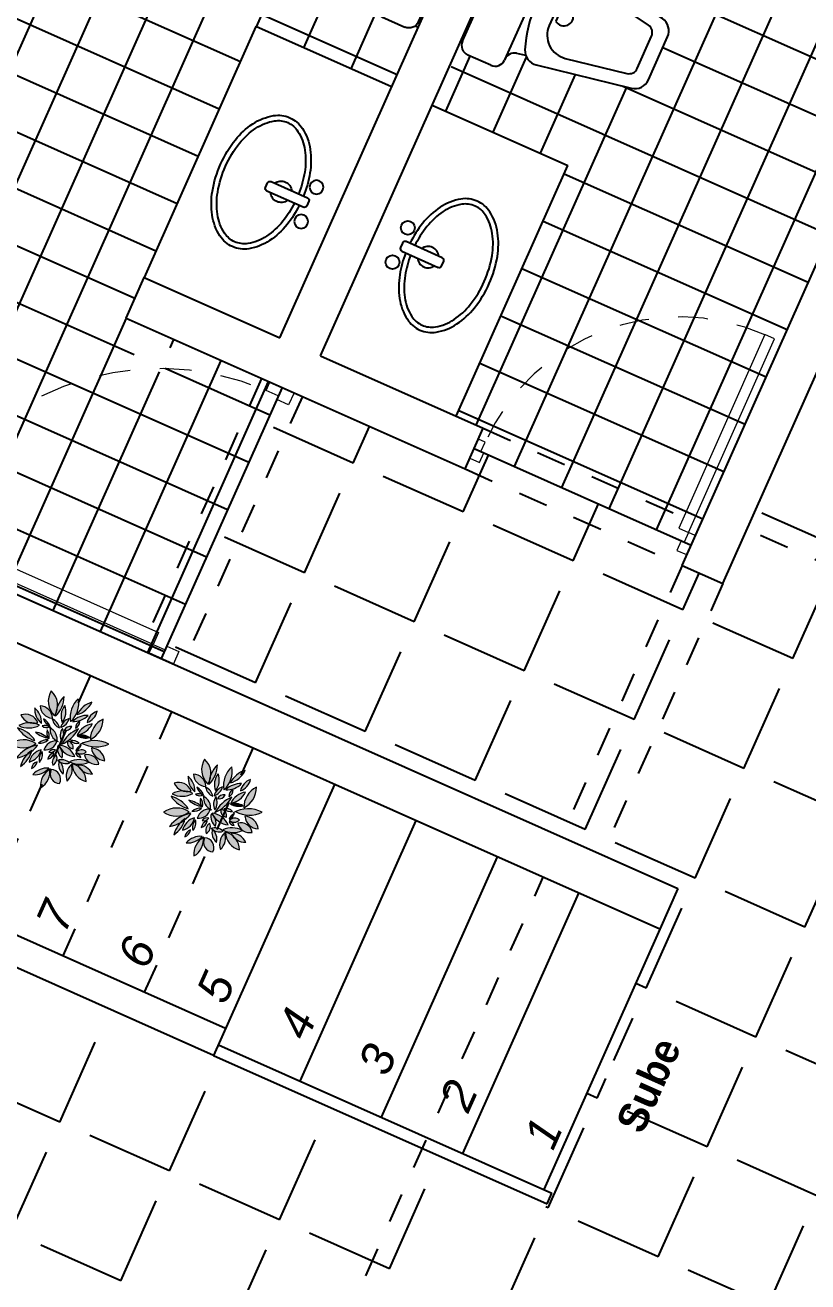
# Model space of a CAD drawing. Header units: millimetres. Extents: x 525387 to 527545, y 2235066 to 2235448.
# Drawn here: x 525580.741 to 525583.377, y 2235289.197 to 2235293.432 of the extents above; entities that cross this region are included whole.
import ezdxf
from ezdxf.enums import TextEntityAlignment as Align

# ---------------------------------------------------------------- set-up
doc = ezdxf.new("R2010")
doc.units = ezdxf.units.MM
doc.linetypes.add('HIDDEN2', pattern=[4.7625, 3.175, -1.5875])
doc.linetypes.add('JIS_02_1.0', pattern=[2, 1, -1])
for name, color, linetype in [('auxiliar', 6, 'Continuous'), ('MUEBLES FIJOS', 2, 'Continuous'), ('pie de plano', 7, 'Continuous'), ('PISOS', 7, 'Continuous'), ('Texto', 7, 'Continuous'), ('ventanas', 3, 'Continuous')]:
    doc.layers.add(name, color=color, linetype=linetype)
for name, color, linetype, lineweight in [('jardin', 72, 'Continuous', 5), ('muro', 5, 'Continuous', 35), ('puertas', 2, 'Continuous', 13)]:
    doc.layers.add(name, color=color, linetype=linetype, lineweight=lineweight)
doc.styles.add('ARIAL', font='ariali.ttf')
doc.styles.get("Standard").update_dxf_attribs({"font": 'arial.ttf'})

# ---------------------------------------------------------------- blocks, each defined once
blk = doc.blocks.new('LLAVES')
at = {"color": 0, "linetype": 'ByBlock'}
for p, q in [((0.0154, 0.0047), (0.0154, -0.0047)), ((0.0948, 0.0097), (0.0204, 0.0097)), ((0.0998, -0.0047), (0.0998, 0.0047)), ((0.0204, -0.0098), (0.0948, -0.0098))]:
    blk.add_line(p, q, dxfattribs=at)
for centre in [(0.013, 0.0346), (0.013, -0.0355)]:
    blk.add_circle(centre, 0.013, dxfattribs=at)
for centre, start, end in [((0.0204, 0.0047), 90, 180), ((0.0948, 0.0047), 0, 90), ((0.0204, -0.0047), 180, 270), ((0.0948, -0.0047), 270, 360)]:
    blk.add_arc(centre, 0.005, start, end, dxfattribs=at)
blk = doc.blocks.new('LAVABO OVALIN')
at = {"color": 0, "linetype": 'ByBlock'}
for points in [[(0.0173, -0.3122, 0.050781), (0.1009, -0.2992, 0.076871), (0.1822, -0.264, 0.107155), (0.2419, -0.2055, 0.146462), (0.2596, -0.1464, 0.146462), (0.2419, -0.0872, 0.107155), (0.1822, -0.0287, 0.076871), (0.1009, 0.0065, 0.063889), (-0.0046, 0.02, 0.063889), (-0.1101, 0.0065, 0.076871), (-0.1913, -0.0287, 0.107155), (-0.251, -0.0872, 0.146462), (-0.2687, -0.1464, 0.146462), (-0.251, -0.2055, 0.107155), (-0.1913, -0.264, 0.076871), (-0.1101, -0.2992, 0.053581), (-0.0217, -0.3124, 0.063889)], [(0.0162, -0.2922, 0.050781), (0.0959, -0.2798, 0.076871), (0.1716, -0.2471, 0.107155), (0.2252, -0.1945, 0.146462), (0.2396, -0.1464, 0.146462), (0.2252, -0.0982, 0.107155), (0.1716, -0.0456, 0.076871), (0.0959, -0.0129, 0.063889), (-0.0046, 0, 0.063889), (-0.105, -0.0129, 0.076871), (-0.1807, -0.0456, 0.107155), (-0.2343, -0.0982, 0.146462), (-0.2487, -0.1464, 0.146462), (-0.2343, -0.1945, 0.107155), (-0.1807, -0.2471, 0.076871), (-0.105, -0.2798, 0.053581), (-0.0209, -0.2924, 0.053581)]]:
    blk.add_lwpolyline(points, format="xyb", dxfattribs=at)
for start, end in [(119.1764, 240.8236), (299.1764, 60.8236)]:
    blk.add_arc((-0.0022, -0.2291), 0.04, start, end, dxfattribs=at)
at = {"color": 0, "linetype": 'ByBlock', "xscale": 2, "yscale": 2, "zscale": 2, "rotation": 90}
blk.add_blockref('LLAVES', (-0.0022, -0.3691), dxfattribs=at)
blk = doc.blocks.new('W.C.')
at = {"color": 0, "linetype": 'ByBlock'}
for p, q in [((0, -0.2151), (0, 0.2151)), ((0.1203, 0.2501), (0.035, 0.2501)), ((0.1553, 0.2121), (0.1553, 0.2151)), ((0.1553, 0.2121), (0.1553, -0.2121)), ((0.1827, 0.178), (0.2132, 0.1711)), ((0.5839, 0.1286), (0.2594, 0.1871)), ((0.625, -0.0791), (0.625, 0.0794)), ((0.2594, -0.1869), (0.5839, -0.1283)), ((0.1827, -0.1778), (0.2132, -0.1709)), ((0.1203, -0.2501), (0.035, -0.2501)), ((0.1553, -0.2121), (0.1553, -0.2151))]:
    blk.add_line(p, q, dxfattribs=at)
for points in [[(0.5503, 0.0889), (0.3397, 0.1269, 0.467538), (0.2455, 0.0482), (0.2455, -0.048, 0.467538), (0.3397, -0.1267), (0.5503, -0.0887, 0.362827), (0.575, -0.0591), (0.575, 0.0594, 0.362827)], [(0.26, -0.0249, 2), (0.26, 0.0251)]]:
    blk.add_lwpolyline(points, format="xyb", close=True, dxfattribs=at)
for centre, radius, start, end in [((0.035, 0.2151), 0.035, 90, 180), ((0.1203, 0.2151), 0.035, 0, 90), ((0.1903, 0.2121), 0.035, 180, 257.3856), ((0.2505, 0.1379), 0.05, 79.7685, 159.3632), ((0.6165, 0.0001), 0.441, 159.3632, 200.6368), ((0.575, 0.0794), 0.05, 0, 79.7685), ((0.575, -0.0791), 0.05, 280.2315, 0), ((0.2505, -0.1377), 0.05, 200.6368, 280.2315), ((0.1903, -0.2119), 0.035, 102.6144, 180), ((0.035, -0.2151), 0.035, 180, 270), ((0.1203, -0.2151), 0.035, 270, 360)]:
    blk.add_arc(centre, radius, start, end, dxfattribs=at)
blk = doc.blocks.new('PUERTA INTERC')
at = {"layer": 'puertas', "color": 2}
for p, q in [((0.0398, 0), (-0.0398, 0)), ((-0.0398, 0), (0.0398, 0)), ((0.0398, -0.0399), (0.0398, 0)), ((-0.0398, -0.0279), (-0.8418, -0.0279)), ((-0.8418, -0.0279), (-0.8418, -0.0678)), ((-0.0398, 0), (-0.0398, -0.0279)), ((-0.0398, -0.0279), (0.0001, -0.0279)), ((-0.0398, -0.0678), (-0.0398, -0.0279)), ((0.0001, -0.0279), (0.0001, -0.0399)), ((-0.8418, -0.0678), (-0.0398, -0.0678)), ((0.0001, -0.0399), (0.0398, -0.0399)), ((0.0001, -0.8697), (-0.0398, -0.8697)), ((-0.0398, -0.8697), (-0.0398, -0.8977)), ((0.0398, -0.8578), (0.0001, -0.8578)), ((0.0001, -0.8578), (0.0001, -0.8697)), ((0.0398, -0.8977), (0.0398, -0.8578)), ((-0.0398, -0.8977), (0.0398, -0.8977)), ((-0.0398, -0.8977), (0.0398, -0.8977))]:
    blk.add_line(p, q, dxfattribs=at)
at = {"layer": 'puertas', "color": 6, "linetype": 'HIDDEN2', "ltscale": 0.03}
blk.add_arc((-0.0342, -0.0631), 0.8066, 180.3323, 269.6001, dxfattribs=at)
blk = doc.blocks.new('A$C172C5132')
at = {"linetype": 'ByBlock'}
h = blk.add_hatch(color=96, dxfattribs=at)
h.set_gradient(color1=(12, 110, 14), color2=(39, 78, 9), tint=1, name='HEMISPHERICAL')
h.paths.add_polyline_path([(0.706, 2.572, 0.287265), (1.313, 2.352, 0.287265)])
h.paths.add_polyline_path([(0.85, 2.219, 0.245454), (1.269, 2.285, 0.245454)])
h.paths.add_polyline_path([(1.346, 2.252, 0.362884), (1.853, 1.943, -0.000877), (1.853, 1.945, 0.362272)])
h.paths.add_polyline_path([(1.346, 2.053, 0.33327), (1.523, 1.855, 0.33327)])
h.paths.add_polyline_path([(1.092, 1.976, 0.302945), (1.401, 1.866, 0.302945)])
h.paths.add_polyline_path([(0.96, 1.711, 0.378763), (1.357, 1.744, 0.378763)])
h.paths.add_polyline_path([(0.805, 1.225, 0.247698), (1.18, 1.509, -0.032946), (1.189, 1.565, 0.274039)])
h.paths.add_polyline_path([(0.43, 1.203, 0.549808), (0.783, 1.7, 0.549808)])
h.paths.add_polyline_path([(0, 1.789, 0.297781), (0.772, 1.753, 0.297781)])
h.paths.add_polyline_path([(0.331, 2.252, 0.248111), (0.794, 1.811, 0.248111)])
h.paths.add_polyline_path([(0.519, 2.396, 0.290415), (0.838, 2.307, 0.290415)])
h.paths.add_polyline_path([(0.419, 2.804, 0.175406), (1.109, 2.655, -0.037323), (0.945, 2.759, 0.129374)])
h.paths.add_polyline_path([(0.64, 3.08, 0.085647), (0.945, 2.759, -0.054384), (1.147, 2.661), (1.147, 2.661, -0.009351), (1.109, 2.655, 0.060507), (1.402, 2.541), (1.412, 2.556, 0.185254)])
h.paths.add_polyline_path([(1.037, 3.5, 0.313266), (1.437, 2.623), (1.441, 2.625, 0.313266)])
h.paths.add_polyline_path([(1.809, 2.263), (1.818, 2.252, 0.230232), (2.085, 2.451, 0.230232)])
h.paths.add_polyline_path([(2.229, 2.396), (2.238, 2.391, 0.179345), (2.405, 2.738, 0.179345)])
h.paths.add_polyline_path([(2.56, 2.459), (2.582, 2.451, 0.378282), (2.802, 3.058, 0.378282)])
h = blk.add_hatch(color=106, dxfattribs=at)
h.set_gradient(color1=(15, 138, 17), color2=(46, 92, 10), tint=1, name='HEMISPHERICAL')
h.paths.add_polyline_path([(2.155, 1.04, 0.236282), (2.541, 0.113, 0.236282)])
h.paths.add_polyline_path([(2.416, 0.817, 0.290628), (3.31, 0.696, 0.290628)])
h.paths.add_polyline_path([(1.909, 0, 0.364082), (2.14, 0.651, 0.364082)])
h.paths.add_polyline_path([(1.798, 0.784, 0.428936), (1.699, 0.155, 0.428936)])
h.paths.add_polyline_path([(1.335, 1.192, 0.243055), (1.611, 0.53, 0.243055)])
h.paths.add_polyline_path([(1.293, 0.79, -0.075692), (1.214, 0.596, 0.164666), (1.258, 0.221, 0.298636), (1.346, 0.861, 0.03785)])
h.paths.add_polyline_path([(0.905, 0.32, 0.152567), (1.214, 0.596, -0.089408), (1.293, 0.79, 0.1023), (1.302, 1.071, 0.341288)])
h.paths.add_polyline_path([(0.629, 0.983, 0.299202), (1.264, 1.088, 0.299202)])
h.paths.add_polyline_path([(1.205, 1.617, 0.031182), (1.189, 1.565, -0.006707), (1.203, 1.568), (1.203, 1.568), (1.203, 1.568, -0.03138), (1.18, 1.509, 0.214704), (1.291, 1.17, 0.282795)])
h.paths.add_polyline_path([(1.634, 1.671, 0.211659), (1.589, 1.093, 0.281051), (1.743, 1.822, 0.038772), (1.674, 1.736, -0.044717)])
h.paths.add_polyline_path([(1.346, 1.501, 0.203733), (1.634, 1.671, -0.026656), (1.674, 1.736, 0.062829), (1.709, 1.836, 0.318582)])
h.paths.add_polyline_path([(1.765, 1.115, 0.403257), (1.931, 0.773, 0.403257)])
h.paths.add_polyline_path([(1.655, 0.872, 0.302607), (1.721, 1.115, 0.302607)])
h.paths.add_polyline_path([(1.798, 1.148, 0.20419), (2.074, 1.049, 0.20419)])
h.paths.add_polyline_path([(2.074, 1.479, 0.262138), (2.118, 1.148, 0.262138)])
h.paths.add_polyline_path([(1.831, 1.27, 0.44636), (2.008, 1.579, 0.44636)])
h.paths.add_polyline_path([(2.372, 1.336, 0.247085), (2.979, 0.994, 0.247085)])
h.paths.add_polyline_path([(1.809, 1.733, 0.171467), (2.593, 1.391, 0.171467)])
h.paths.add_polyline_path([(1.898, 1.777, 0.259278), (2.372, 1.943, 0.259278)])
h.paths.add_polyline_path([(2.328, 1.855, 0.365639), (2.571, 1.656, 0.365639)])
h.paths.add_polyline_path([(2.372, 2.02, 0.243415), (2.813, 1.866, 0.243415)])
h.paths.add_polyline_path([(2.571, 1.501, 0.307451), (2.869, 1.457, 0.307451)])
h.paths.add_polyline_path([(2.758, 1.711, 0.209633), (3.211, 1.259, 0.209633)])
h.paths.add_polyline_path([(3.067, 1.656, 0.21311), (3.718, 1.336, 0.21311)])
h.paths.add_polyline_path([(2.946, 1.192, 0.265719), (3.486, 1.016, 0.265719)])
h.paths.add_polyline_path([(2.571, 2.042, 0.271534), (3.188, 2.219, 0.271534)])
h.paths.add_polyline_path([(3.058, 2.452, -0.10541), (2.754, 2.4, 0.018052), (2.681, 2.374, 0.194763), (3.486, 2.374, 0.102488)])
h.paths.add_polyline_path([(2.681, 2.407, 0.024701), (2.754, 2.4, -0.072299), (3.058, 2.452, 0.220444), (3.486, 2.904, 0.361284)])
h.paths.add_polyline_path([(2.339, 2.053, 0.244188), (2.538, 2.44, 0.244188)])
h.paths.add_polyline_path([(2.218, 2.738, 0.236039), (2.648, 3.213, 0.236039)])
h.paths.add_polyline_path([(2.14, 2.683, 0.271887), (2.223, 2.415, 0.271887)])
h.paths.add_polyline_path([(1.853, 1.945, -0.001193), (1.854, 1.943, 0.325344), (2.193, 2.366, 0.324468)])
h.paths.add_polyline_path([(1.811, 2.298, 0.143951), (1.831, 2.815, 0.143951)])
h.paths.add_polyline_path([(1.5, 2.539, 0.207976), (1.754, 2.263, 0.207976)])
h.paths.add_polyline_path([(1.534, 2.705, 0.190107), (1.699, 3.489, 0.190107)])
h.paths.add_polyline_path([(1.798, 3.489, 0.252904), (2.129, 2.782, 0.067921), (2.112, 3.003, -0.074796), (2.066, 3.149, 0.134159)])
h.paths.add_polyline_path([(2.066, 3.149, -0.046564), (2.112, 3.003, 0.072445), (2.196, 2.881, 0.391074), (2.196, 3.577, 0.229731)])
h = blk.add_hatch(color=96, dxfattribs=at)
h.set_gradient(color1=(12, 110, 14), color2=(39, 78, 9), tint=1, name='HEMISPHERICAL')
h.paths.add_polyline_path([(2.735, 1.776), (2.736, 1.766, 0.262244), (3.63, 1.855, 0.262244)])
h = blk.add_hatch(color=96)
h.set_gradient(color1=(12, 110, 14), color2=(39, 78, 9), tint=1, name='HEMISPHERICAL')
h.paths.add_polyline_path([(2.35, 1.336), (2.337, 1.332, 0.192472), (2.471, 0.872, 0.192472)])
for p, q in [((1.402, 2.541), (1.412, 2.556)), ((1.437, 2.623), (1.441, 2.625)), ((2.238, 2.391), (2.229, 2.396)), ((2.582, 2.451), (2.56, 2.459)), ((1.818, 2.252), (1.809, 2.263)), ((2.736, 1.766), (2.735, 1.776)), ((2.35, 1.336), (2.337, 1.332))]:
    blk.add_line(p, q, dxfattribs=at)
for centre, radius, start, end in [((1.868, 3.349), 0.845, 169.7437, 239.3198), ((0.609, 2.771), 0.845, 349.9797, 59.5558), ((2.61, 2.887), 1.092, 146.5506, 189.6063), ((0.623, 3.307), 1.092, 326.5506, 9.6063), ((2.618, 3.442), 0.821, 176.7146, 233.4855), ((1.31, 2.829), 0.821, 356.7146, 53.4855), ((2.572, 3.229), 0.513, 137.2816, 222.7184), ((1.819, 3.229), 0.513, 317.2816, 42.7184), ((0.343, 1.811), 1.303, 34.8518, 76.8329), ((1.724, 3.804), 1.303, 213.7346, 255.7157), ((2.908, 2.545), 0.716, 111.2499, 164.3738), ((1.958, 3.406), 0.716, 291.2499, 344.3738), ((3.02, 2.621), 0.488, 116.5049, 199.3878), ((2.348, 2.879), 0.488, 298.5878, 21.4707), ((3.383, 2.171), 0.74, 81.9405, 161.3964), ((2.785, 3.14), 0.74, 261.9405, 341.3964), ((0.596, 1.782), 1.037, 57.8807, 99.8189), ((0.971, 3.682), 1.037, 237.8807, 279.8189), ((0.609, 2.099), 0.31, 42.1798, 106.9561), ((0.748, 2.604), 0.31, 222.1798, 286.9561), ((0.833, 1.977), 0.608, 37.9495, 102.0596), ((1.186, 2.946), 0.608, 217.9495, 282.0596), ((1.31, 2.109), 0.47, 19.0975, 66.0922), ((1.945, 2.693), 0.47, 199.0975, 246.0922), ((2.701, 2.521), 0.918, 161.3279, 196.3785), ((0.941, 2.592), 0.918, 339.0434, 14.094), ((1.733, 2.387), 0.461, 278.3256, 1.7816), ((2.14, 2.073), 0.381, 98.3028, 150.1644), ((1.747, 2.626), 0.381, 280.7404, 332.602), ((2.313, 1.92), 0.461, 100.5964, 184.0524), ((2.41, 2.619), 0.277, 166.6712, 231.5788), ((1.953, 2.479), 0.277, 342.6051, 47.5126), ((2.779, 2.329), 0.554, 132.3809, 173.0513), ((1.853, 2.79), 0.554, 313.9894, 354.6599), ((2.066, 2.438), 0.471, 305.3547, 0.2444), ((2.81, 2.055), 0.471, 125.3547, 180.2444), ((3.084, 1.379), 1.073, 67.9577, 112.0423), ((3.084, 3.368), 1.073, 247.9577, 292.0423), ((0.98, 2.47), 0.685, 198.5093, 254.2466), ((0.145, 1.593), 0.685, 18.5093, 74.2466), ((1.123, 1.851), 0.458, 71.397, 126.5601), ((0.996, 2.653), 0.458, 251.397, 306.5601), ((1.164, 1.689), 0.296, 36.6262, 104.0418), ((1.329, 2.153), 0.296, 216.6262, 284.0418), ((1.415, 1.794), 0.463, 18.7265, 98.5819), ((1.784, 2.401), 0.463, 198.7265, 278.5819), ((1.302, 1.836), 0.222, 4.751, 78.4779), ((1.567, 2.072), 0.222, 184.751, 258.4779), ((2.284, 1.434), 0.517, 80.1717, 138.3136), ((1.986, 2.287), 0.517, 260.1717, 318.3136), ((2.443, 1.517), 0.509, 43.3367, 98.0592), ((2.742, 2.369), 0.509, 223.3367, 278.0592), ((3.03, 1.604), 0.635, 75.5726, 136.3385), ((2.729, 2.658), 0.635, 255.5726, 316.3385), ((3.253, 1.021), 0.915, 65.6693, 124.4476), ((0.359, 1.18), 0.707, 52.0955, 120.5238), ((0.413, 2.362), 0.707, 234.1936, 302.622), ((0.764, 1.34), 0.361, 86.9965, 202.2058), ((0.449, 1.564), 0.361, 266.9965, 22.2058), ((0.724, 1.722), 0.503, 279.3324, 342.1699), ((1.284, 1.071), 0.503, 99.3324, 162.1699), ((1.177, 1.503), 0.301, 53.2772, 136.2565), ((1.14, 1.952), 0.301, 233.2772, 316.2565), ((1.611, 1.463), 0.434, 157.7122, 222.4235), ((0.885, 1.324), 0.434, 339.261, 43.9723), ((1.291, 1.925), 0.427, 277.3883, 349.0703), ((1.763, 1.413), 0.427, 96.3902, 168.0722), ((2.263, 1.331), 0.715, 136.6356, 199.4278), ((1.069, 1.584), 0.715, 316.6356, 19.4278), ((2.685, 2.671), 1.283, 226.9394, 265.8583), ((1.717, 0.454), 1.283, 46.9394, 85.8583), ((2.058, 1.345), 0.239, 102.1635, 198.3798), ((1.781, 1.503), 0.239, 282.1635, 18.3798), ((2.39, 1.353), 0.341, 158.2119, 216.9673), ((1.802, 1.275), 0.341, 338.2119, 36.9673), ((2.332, 1.612), 0.243, 10.523, 90.8605), ((2.567, 1.899), 0.243, 190.523, 270.8605), ((2.687, 1.26), 0.268, 47.3873, 115.7476), ((2.752, 1.699), 0.268, 227.3873, 295.7476), ((3.105, 2.604), 0.915, 246.2552, 305.0335), ((2.468, 0.969), 0.797, 21.3015, 68.66), ((3.5, 2.001), 0.797, 201.3015, 248.66), ((3.034, 0.767), 0.89, 39.7488, 87.8702), ((3.751, 2.225), 0.89, 219.7488, 267.8702), ((1.027, 0.552), 0.586, 65.4893, 132.7752), ((0.866, 1.519), 0.586, 246.1459, 313.4318), ((1.589, 0.438), 0.695, 114.4303, 189.807), ((0.617, 0.953), 0.695, 294.4303, 9.807), ((2.114, 1.128), 0.782, 175.2839, 229.9285), ((0.832, 0.594), 0.782, 355.2839, 49.9285), ((1.87, 0.944), 0.227, 131.0823, 198.427), ((1.506, 1.043), 0.227, 311.0823, 18.427), ((2.026, 1.03), 0.274, 161.8817, 249.7301), ((1.67, 0.858), 0.274, 341.8817, 69.7301), ((1.82, 0.775), 0.374, 47.1077, 93.2701), ((2.053, 1.422), 0.374, 227.1077, 273.2701), ((1.423, 0.192), 1.121, 356.0096, 54.5768), ((3.274, 0.962), 1.121, 176.0096, 229.186), ((2.98, 1.27), 0.646, 174.4977, 218.0761), ((1.831, 0.952), 0.646, 352.8778, 36.4562), ((3.001, 1.741), 0.748, 212.8184, 268.3343), ((2.35, 0.588), 0.748, 32.8184, 88.3343), ((3.062, 0.631), 0.573, 42.1437, 101.6667), ((3.371, 1.577), 0.573, 222.1437, 281.6667), ((1.79, 0.474), 0.589, 138.8969, 205.4069), ((0.814, 0.608), 0.589, 318.8969, 25.4069), ((2.048, 0.422), 0.44, 124.6008, 217.4658), ((1.449, 0.516), 0.44, 304.6008, 37.4658), ((2.412, 0.188), 0.538, 120.4086, 200.4312), ((1.637, 0.464), 0.538, 300.4086, 20.4312), ((2.767, 0.052), 0.841, 49.8506, 114.6719), ((2.959, 1.46), 0.841, 229.8506, 294.6719)]:
    blk.add_arc(centre, radius, start, end, dxfattribs=at)
blk = doc.blocks.new('CAB 5 REC')
at = {"layer": 'PISOS', "lineweight": -3}
h = blk.add_hatch(dxfattribs=at)
h.set_pattern_fill('ANSI37', color=253, scale=0.055, angle=45)
h.set_pattern_definition([(90, (-805.2598, -52.6212), (-0.174625, 0), []), (180, (-805.2598, -52.6212), (-1e-17, -0.174625), [])])
h.paths.add_polyline_path([(7.77, 7.645), (7.62, 7.645), (7.62, 7.695), (7.57, 7.695), (6.27, 7.695), (6.27, 7.695), (6.22, 7.695), (6.22, 7.645), (5.84, 7.645), (5.84, 6.645), (5.82, 6.645), (5.82, 7.645), (5.82, 7.695), (5.77, 7.695), (4.87, 7.695), (4.82, 7.695), (4.82, 7.52), (4.82, 6.665), (5.17, 6.665), (5.17, 6.645), (4.82, 6.645), (4.82, 4.825), (5.82, 4.825), (5.82, 5.4), (5.97, 5.4), (6.895, 5.4), (6.895, 4.9), (7.77, 4.9)])
h.paths.add_polyline_path([(6.3508, 6.8479, -0.12626), (6.2495, 7.019), (6.136, 7.019, -1), (6.136, 7.069), (6.2384, 7.069, -0.725699), (6.9164, 7.4135), (7.5528, 6.7771, -1), (6.9872, 6.2115)], flags=16)
h.paths.add_polyline_path([(5.807, 5.268, -1), (5.682, 5.268, -1)], flags=16)
h.paths.add_polyline_path([(5.7736, 5.2837, -1), (5.7478, 5.2837, -1)], flags=0)
h.paths.add_polyline_path([(7.2688, 5.5307), (7.4273, 5.5307, -0.362827), (7.4765, 5.4895), (7.5351, 5.1651, -0.261343), (7.5191, 5.1188), (7.5259, 5.0883, 0.363598), (7.5616, 5.061, -0.426801), (7.5981, 5.026), (7.5981, 4.9407, -0.414214), (7.5631, 4.9057), (7.1328, 4.9057, -0.414214), (7.0978, 4.9407), (7.0978, 5.026, -0.414214), (7.1328, 5.061), (7.136, 5.061, 0.351104), (7.1702, 5.0883), (7.177, 5.1188, -0.261343), (7.161, 5.1651), (7.2196, 5.4895, -0.362827)], flags=16)
h.paths.add_polyline_path([(5.7372, 5.2473, -1), (5.7114, 5.2473, -1)], flags=0)
h.paths.add_polyline_path([(7.2888, 5.4807), (7.4073, 5.4807, -0.362827), (7.4368, 5.456), (7.4748, 5.2453, -0.467538), (7.3961, 5.1511), (7.3, 5.1511, -0.467538), (7.2212, 5.2453), (7.2593, 5.456, -0.362827)], flags=0)
h.paths.add_polyline_path([(7.373, 5.1657), (7.323, 5.1657, -2)], flags=0)
h.paths.add_polyline_path([(5.0236, 7.1019, -0.107177), (5.01, 7.0882, -0.143952), (4.9961, 7.0841, -0.143952), (4.9822, 7.0882, -0.083926), (4.971, 7.0985), (4.9352, 7.1315), (4.8295, 7.1315), (4.8295, 7.1585), (4.9352, 7.1585), (4.9704, 7.1901, -0.089391), (4.9822, 7.2011, -0.143952), (4.9961, 7.2052, -0.143952), (5.01, 7.2011, -0.107177), (5.0236, 7.1875, -0.077988), (5.0319, 7.1688, -0.065221), (5.0351, 7.1447, -0.065221), (5.0319, 7.1205, -0.077988)], flags=16)
h.paths.add_polyline_path([(4.8601, 6.939, -0.202774), (4.8624, 6.9444, 0.613015), (4.8585, 6.9571, 0.446891), (4.8555, 6.9604), (4.8525, 6.9604), (4.8525, 6.954), (4.8375, 6.954), (4.8375, 6.951), (4.8355, 6.951, 0.414214), (4.8375, 6.953), (4.8375, 6.981), (4.8355, 6.981, -0.414214), (4.8375, 6.979), (4.8375, 6.978), (4.8525, 6.978), (4.8525, 6.9715), (4.8555, 6.9715, 0.452458), (4.8585, 6.9749, 0.622782), (4.8625, 6.9877, -0.205641), (4.8601, 6.9931, -1), (4.8751, 6.9931, -0.20567), (4.8727, 6.9877, 0.489391), (4.8739, 6.976, -0.1442), (4.8783, 6.971), (4.8783, 6.961, -0.142326), (4.874, 6.956, 0.483683), (4.8728, 6.9444, -0.202746), (4.8751, 6.939, -1)], flags=16)
h.paths.add_polyline_path([(4.8601, 6.966, -1), (4.8751, 6.966, -1)], flags=0)
h.paths.add_polyline_path([(4.8602, 7.2841, -0.202774), (4.8624, 7.2894, 0.613015), (4.8585, 7.3021, 0.446891), (4.8555, 7.3055), (4.8525, 7.3055), (4.8525, 7.299), (4.8375, 7.299), (4.8375, 7.296), (4.8355, 7.296, 0.414214), (4.8375, 7.298), (4.8375, 7.326), (4.8355, 7.326, -0.414214), (4.8375, 7.324), (4.8375, 7.323), (4.8525, 7.323), (4.8525, 7.3166), (4.8555, 7.3166, 0.452458), (4.8585, 7.32, 0.622782), (4.8625, 7.3328, -0.205641), (4.8602, 7.3382, -1), (4.8751, 7.3382, -0.20567), (4.8728, 7.3328, 0.489391), (4.8739, 7.3211, -0.1442), (4.8783, 7.316), (4.8783, 7.306, -0.142326), (4.874, 7.3011, 0.483683), (4.8728, 7.2894, -0.202746), (4.8751, 7.2841, -1)], flags=16)
h.paths.add_polyline_path([(4.8602, 7.311, -1), (4.8751, 7.311, -1)], flags=0)
h = blk.add_hatch(dxfattribs=at)
h.set_pattern_fill('ANSI37', color=8, scale=0.055, angle=45)
h.set_pattern_definition([(90, (-560.68672, -52.6212), (-0.174625, 0), []), (180, (-560.68672, -52.6212), (-1e-17, -0.174625), [])])
h.paths.add_polyline_path([(7.77, 4.75), (7.5631, 4.7443, -0.414214), (7.5981, 4.7093), (7.5981, 4.624, -0.414214), (7.5631, 4.589), (7.5601, 4.589, 0.351104), (7.5259, 4.5617), (7.5191, 4.5312, -0.261343), (7.5351, 4.4849), (7.4765, 4.1605, -0.362827), (7.4273, 4.1193), (7.2688, 4.1193, -0.362827), (7.2196, 4.1605), (7.161, 4.4849, -0.261343), (7.177, 4.5312), (7.1702, 4.5617, 0.364537), (7.1344, 4.5891, -0.427711), (7.0978, 4.624), (7.0978, 4.7093, -0.414214), (7.1328, 4.7443), (6.895, 4.7455), (6.895, 4.25), (5.97, 4.25), (5.97, 4.15), (5.895, 4.15), (5.895, 3.35), (7.77, 3.35)])
at = {"layer": 'auxiliar', "linetype": 'JIS_02_1.0', "lineweight": -3, "ltscale": 0.1}
for p, q in [((4.67, 5.02), (3.67, 5.02)), ((5.82, 4.9), (4.82, 4.9)), ((5.82, 4.75), (4.82, 4.75)), ((4.67, 4.72), (3.67, 4.72)), ((4.67, 4.42), (3.67, 4.42)), ((5.82, 4.15), (5.82, 3.35)), ((5.97, 4.15), (5.97, 3.35)), ((0.4, 3.35), (4.67, 3.35)), ((5.82, 3.35), (4.82, 3.35)), ((5.82, 3.2), (4.82, 3.2)), ((6.02, 0.65), (6.02, 3.2))]:
    blk.add_line(p, q, dxfattribs=at)
at = {"layer": 'muro', "linetype": 'Continuous', "lineweight": -3}
for p, q in [((4.67, 2.92), (4.67, 7.92)), ((4.82, 7.92), (4.82, 2.92)), ((5.82, 5.4), (5.97, 5.4)), ((5.82, 5.4), (5.82, 4.15)), ((5.97, 5.4), (5.97, 4.9)), ((5.97, 4.9), (7.77, 4.9)), ((5.97, 4.75), (7.77, 4.75)), ((5.97, 4.75), (5.97, 4.15)), ((5.82, 4.15), (5.97, 4.15)), ((5.82, 3.35), (5.82, 3.2)), ((5.82, 3.35), (7.77, 3.35)), ((5.82, 3.2), (7.92, 3.2)), ((4.82, 2.92), (4.67, 2.92))]:
    blk.add_line(p, q, dxfattribs=at)
at = {"layer": 'muro', "color": 3, "linetype": 'Continuous', "lineweight": -3}
for p, q in [((3.67, 4.12), (3.67, 6.25)), ((3.77, 4.12), (3.77, 6.15)), ((6.895, 5.4), (5.97, 5.4)), ((6.895, 4.9), (6.895, 5.4)), ((6.895, 4.75), (6.895, 4.25)), ((5.97, 4.25), (6.895, 4.25)), ((4.67, 4.12), (3.67, 4.12)), ((4.67, 3.82), (3.7094, 3.82)), ((4.67, 3.52), (3.7094, 3.52)), ((4.67, 3.22), (3.7094, 3.22)), ((4.67, 2.92), (3.7094, 2.92))]:
    blk.add_line(p, q, dxfattribs=at)
at = {"layer": 'PISOS', "color": 41, "linetype": 'Continuous', "lineweight": -3}
for p, q in [((3.2542, 4.5021), (3.2542, 4.7968)), ((4.8748, 4.5021), (4.8748, 4.7968)), ((5.2799, 4.5021), (5.2799, 4.7968)), ((5.685, 4.5021), (5.685, 4.7968)), ((2.8491, 4.5021), (3.1438, 4.5021)), ((3.2542, 4.5021), (3.5489, 4.5021)), ((4.8748, 4.5021), (5.1694, 4.5021)), ((5.2799, 4.5021), (5.5745, 4.5021)), ((5.685, 4.5021), (5.82, 4.5021)), ((2.8491, 4.097), (2.8491, 4.3916)), ((3.2542, 4.097), (3.2542, 4.3916)), ((4.8748, 4.097), (4.8748, 4.3916)), ((5.2799, 4.097), (5.2799, 4.3916)), ((5.685, 4.097), (5.685, 4.3916)), ((2.8491, 4.097), (3.1438, 4.097)), ((3.2542, 4.097), (3.5489, 4.097)), ((4.8748, 4.097), (5.1694, 4.097)), ((5.2799, 4.097), (5.5745, 4.097)), ((5.685, 4.097), (5.895, 4.097)), ((3.2542, 3.6919), (3.2542, 3.9865)), ((4.8748, 3.6919), (4.8748, 3.9865)), ((5.2799, 3.6919), (5.2799, 3.9865)), ((5.685, 3.6919), (5.685, 3.9865)), ((2.8491, 3.6919), (3.1438, 3.6919)), ((3.2542, 3.6919), (3.5489, 3.6919)), ((4.8748, 3.6919), (5.1694, 3.6919)), ((5.2799, 3.6919), (5.5745, 3.6919)), ((5.685, 3.6919), (5.895, 3.6919)), ((3.2542, 3.2867), (3.2542, 3.5814)), ((4.8748, 3.2867), (4.8748, 3.5814)), ((5.2799, 3.2867), (5.2799, 3.5814)), ((5.685, 3.2867), (5.685, 3.5814)), ((3.2542, 3.2867), (3.5489, 3.2867)), ((4.8748, 3.2867), (5.1694, 3.2867)), ((5.2799, 3.2867), (5.5745, 3.2867)), ((5.685, 3.2867), (5.82, 3.2867)), ((4.8748, 2.8816), (4.8748, 3.1763)), ((5.2799, 2.8816), (5.2799, 3.1763)), ((5.685, 2.8816), (5.685, 3.1763)), ((6.0902, 2.8816), (6.0902, 3.1763)), ((3.2542, 2.8816), (3.5489, 2.8816)), ((3.6594, 2.8816), (3.6594, 2.89)), ((3.6594, 2.8816), (3.954, 2.8816)), ((4.0645, 2.8816), (4.0645, 2.92)), ((4.0645, 2.8816), (4.137, 2.8816)), ((4.203, 2.8816), (4.3591, 2.8816)), ((4.4696, 2.8816), (4.4696, 2.92)), ((4.4696, 2.8816), (4.7643, 2.8816)), ((4.8748, 2.8816), (5.1694, 2.8816)), ((5.2799, 2.8816), (5.5745, 2.8816)), ((5.685, 2.8816), (5.9797, 2.8816)), ((3.6594, 2.4765), (3.6594, 2.7711)), ((4.0645, 2.4765), (4.0645, 2.7711)), ((4.4696, 2.4765), (4.4696, 2.7711)), ((4.8748, 2.4765), (4.8748, 2.7711)), ((5.2799, 2.4765), (5.2799, 2.7711)), ((3.6594, 2.4765), (3.954, 2.4765)), ((4.0645, 2.4765), (4.3591, 2.4765)), ((4.4696, 2.4765), (4.7643, 2.4765)), ((4.8748, 2.4765), (5.1694, 2.4765)), ((3.6594, 2.0714), (3.6594, 2.366)), ((4.0645, 2.0714), (4.0645, 2.366)), ((4.4696, 2.0714), (4.4696, 2.366)), ((3.6594, 2.0714), (3.954, 2.0714))]:
    blk.add_line(p, q, dxfattribs=at)
at = {"layer": 'PISOS', "color": 253, "linetype": 'Continuous', "lineweight": -3}
blk.add_line((5.82, 4.825), (4.82, 4.825), dxfattribs=at)
at = {"layer": 'PISOS', "color": 8, "lineweight": -3}
blk.add_line((5.895, 4.15), (5.895, 3.35), dxfattribs=at)
at = {"layer": 'ventanas', "color": 2, "linetype": 'Continuous', "lineweight": -3}
for p, q in [((3.67, 4.12), (3.67, 2.89)), ((3.7094, 4.12), (3.7094, 2.89)), ((3.67, 2.89), (3.7094, 2.89))]:
    blk.add_line(p, q, dxfattribs=at)
at = {"layer": 'jardin', "linetype": 'Continuous', "lineweight": -3, "xscale": 0.08967333555854323, "yscale": 0.08967333555854323, "zscale": 0.08967333555854323}
for p in [(4.2574, 4.8587), (4.2574, 4.2933)]:
    blk.add_blockref('A$C172C5132', p, dxfattribs=at)
at = {"layer": 'MUEBLES FIJOS', "lineweight": -3, "xscale": -1, "rotation": 270}
blk.add_blockref('W.C.', (7.3479, 4.9057), dxfattribs=at)
at = {"layer": 'MUEBLES FIJOS', "lineweight": -3, "xscale": -0.9, "yscale": 0.9, "zscale": 0.9}
blk.add_blockref('LAVABO OVALIN', (6.4193, 5.3021), dxfattribs=at)
at = {"layer": 'MUEBLES FIJOS', "lineweight": -3, "rotation": 270}
blk.add_blockref('W.C.', (7.3479, 4.7443), dxfattribs=at)
at = {"layer": 'MUEBLES FIJOS', "lineweight": -3, "xscale": 0.9, "yscale": 0.9, "zscale": 0.9, "rotation": 180}
blk.add_blockref('LAVABO OVALIN', (6.4193, 4.3479), dxfattribs=at)
at = {"layer": 'puertas', "color": 253, "lineweight": -3, "xscale": -1.112918073854939, "yscale": 1.112918073854922, "zscale": 1.112918073854922, "rotation": 90}
blk.add_blockref('PUERTA INTERC', (4.821, 4.825), dxfattribs=at)
at = {"layer": 'puertas', "lineweight": -3, "xscale": 0.8899592403928525, "yscale": 0.8899592403928525, "zscale": 0.8899592403928525, "rotation": 180}
blk.add_blockref('PUERTA INTERC', (5.895, 3.3511), dxfattribs=at)
at = {"layer": 'pie de plano', "lineweight": -3, "style": 'ARIAL'}
for s, p in [('7', (3.839, 4.8549)), ('6', (3.839, 4.5542)), ('5', (3.839, 4.2638)), ('4', (3.839, 3.9639)), ('3', (3.839, 3.6674)), ('2', (3.839, 3.368)), ('1', (3.839, 3.056))]:
    blk.add_text(s, height=0.112, dxfattribs=at).set_placement(p, align=Align.TOP_LEFT)
at = {"layer": 'Texto', "lineweight": -3, "insert": (4.0113, 2.6901), "char_height": 0.1, "width": 1.148934, "attachment_point": 7, "rotation": 0.0032}
blk.add_mtext('{\\fCentury Gothic|b1|i0|c0|p34;Sube}', dxfattribs=at)

msp = doc.modelspace()

# ---------------------------------------------------------------- hatches: boundary and pattern name
at = {"layer": 'jardin'}
h = msp.add_hatch(dxfattribs=at)
h.set_pattern_fill('GRASS', color=72, scale=0.025)
h.set_pattern_definition([(90, (194.1935, -22.17156), (-0.449012806, 0.449012806), [0.1190625, -0.778963112]), (45, (194.1935, -22.17156), (-0.44901280605, 0.44901280605), [0.1190625, -0.5159375]), (135, (194.1935, -22.17156), (-0.44901280605, -0.44901280605), [0.1190625, -0.5159375])])
edge = h.paths.add_edge_path()
edge.add_line((525532.9686, 2235265.0188), (525533.3434, 2235265.9465))
edge.add_line((525533.3434, 2235265.9465), (525531.9063, 2235266.5272))
edge.add_line((525531.9063, 2235266.5272), (525534.1539, 2235272.0903))
edge.add_line((525534.1539, 2235272.0903), (525536.1937, 2235271.2661))
edge.add_line((525536.1937, 2235271.2661), (525536.5629, 2235272.1799))
edge.add_line((525536.5629, 2235272.1799), (525545.1663, 2235268.822))
edge.add_line((525545.1663, 2235268.822), (525547.3497, 2235274.8233))
edge.add_line((525547.3497, 2235274.8233), (525544.7314, 2235273.0153))
edge.add_line((525544.7314, 2235273.0153), (525543.2782, 2235272.6391))
edge.add_line((525543.2782, 2235272.6391), (525541.1485, 2235273.0905))
edge.add_line((525541.1485, 2235273.0905), (525539.9398, 2235273.7431))
edge.add_line((525539.9398, 2235273.7431), (525538.2111, 2235276))
edge.add_line((525538.2111, 2235276), (525537.3736, 2235277.5556))
edge.add_line((525537.3736, 2235277.5556), (525537.8291, 2235279.0423))
edge.add_line((525537.8291, 2235279.0423), (525538.5619, 2235280.9552))
edge.add_line((525538.5619, 2235280.9552), (525539.6832, 2235281.7585))
edge.add_line((525539.6832, 2235281.7585), (525542.158, 2235281.5278))
edge.add_line((525542.158, 2235281.5278), (525543.0626, 2235281.3979))
edge.add_line((525543.0626, 2235281.3979), (525544.2376, 2235281.5449))
edge.add_line((525544.2376, 2235281.5449), (525545.2389, 2235280.9379))
edge.add_line((525545.2389, 2235280.9379), (525545.3998, 2235280.5901))
edge.add_line((525545.3998, 2235280.5901), (525546.3509, 2235280.368))
edge.add_line((525546.3509, 2235280.368), (525547.6005, 2235279.7174))
edge.add_line((525547.6005, 2235279.7174), (525548.504, 2235277.9958))
edge.add_line((525548.504, 2235277.9958), (525549.4495, 2235280.5945))
edge.add_line((525549.4495, 2235280.5945), (525547.0342, 2235282.2236))
edge.add_arc((525553.4011, 2235290.1096), 10.1354, 170.28447, 231.08366, ccw=False)
edge.add_line((525543.411, 2235291.82), (525550.0209, 2235308.2455))
edge.add_arc((525555.83, 2235305.7559), 6.3201, 80.38193, 156.80092, ccw=False)
edge.add_line((525556.8859, 2235311.9872), (525568.066, 2235310.3094))
edge.add_line((525568.066, 2235310.3094), (525571.1006, 2235308.4459))
edge.add_line((525571.1006, 2235308.4459), (525574.6095, 2235309.2833))
edge.add_line((525574.6095, 2235309.2833), (525591.9766, 2235306.2801))
edge.add_line((525591.9766, 2235306.2801), (525597.5765, 2235303.8438))
edge.add_line((525597.5765, 2235303.8438), (525606.9182, 2235297.0372))
edge.add_line((525606.9182, 2235297.0372), (525607.4803, 2235296.5128))
edge.add_line((525607.4803, 2235296.5128), (525607.7314, 2235296.885))
edge.add_line((525607.7314, 2235296.885), (525605.0168, 2235299.3314))
edge.add_line((525605.0168, 2235299.3314), (525606.1572, 2235308.3159))
edge.add_line((525606.1572, 2235308.3159), (525587.9557, 2235310.6261))
edge.add_line((525587.9557, 2235310.6261), (525576.3833, 2235312.0949))
edge.add_line((525576.3833, 2235312.0949), (525549.9333, 2235316.0641))
edge.add_line((525549.9333, 2235316.0641), (525525.9452, 2235256.4529))
edge.add_line((525525.9452, 2235256.4529), (525533.227, 2235254.9793))
edge.add_arc((525533.8275, 2235265.5068), 10.5447, 266.73538, 327.7677)
edge.add_arc((525538.8623, 2235264.3453), 5.9166, 311.04114, 382.05613)
edge.add_line((525544.3459, 2235266.5671), (525544.7559, 2235267.694))
edge.add_line((525544.7559, 2235267.694), (525540.3056, 2235269.4309))
edge.add_line((525540.3056, 2235269.4309), (525538.1184, 2235264.0173))
edge.add_line((525538.1184, 2235264.0173), (525535.2209, 2235265.1879))
edge.add_line((525535.2209, 2235265.1879), (525534.8463, 2235264.2608))
edge.add_line((525534.8463, 2235264.2608), (525534.1129, 2235263.9494))
edge.add_arc((525532.2472, 2235263.0999), 2.05, -100.0348, 24.4824, ccw=False)
edge.add_line((525531.89, 2235261.0812), (525531.4886, 2235260.0878))
edge.add_arc((525530.6344, 2235259.1079), 1.3, -272.9179, 48.9179, ccw=False)
edge.add_line((525530.7005, 2235260.4062), (525531.1019, 2235261.3997))
edge.add_arc((525532.2472, 2235263.0999), 2.05, 69.3976, 236.0348, ccw=False)
h.paths.add_polyline_path([(525537.1375, 2235274.9369), (525536.482, 2235273.3143), (525534.9058, 2235273.9512), (525535.5613, 2235275.5737)], flags=16)
at = {"layer": 'PISOS'}
h = msp.add_hatch(dxfattribs=at)
h.set_pattern_fill('HONEY', color=9, scale=0.09)
h.set_pattern_definition([(0, (-1981.939, -211.1523), (0.428625, 0.24746675805), [0.28575, -0.5715]), (120, (-1981.939, -211.1523), (-0.428624999063, 0.247466759672), [0.28575, -0.5715]), (60, (-1981.939, -211.1523), (9.37e-10, 0.494933517722), [-0.5715, 0.28575])])
edge = h.paths.add_edge_path()
edge.add_line((525606.9532, 2235293.5879), (525607.2363, 2235294.0076))
edge.add_line((525607.2363, 2235294.0076), (525606.3479, 2235294.8365))
edge.add_line((525606.3479, 2235294.8365), (525605.8445, 2235294.0902))
edge.add_arc((525605.9721, 2235292.897), 1.2, 96.1049, 124.1824)
edge.add_line((525605.2979, 2235293.8897), (525594.7123, 2235301.6027))
edge.add_line((525594.7123, 2235301.6027), (525591.0525, 2235303.1949))
edge.add_line((525591.0525, 2235303.1949), (525575.1826, 2235305.9392))
edge.add_line((525575.1826, 2235305.9392), (525574.2029, 2235306.5408))
edge.add_line((525574.2029, 2235306.5408), (525573.5749, 2235305.5182))
edge.add_line((525573.5749, 2235305.5182), (525574.7511, 2235304.796))
edge.add_line((525574.7511, 2235304.796), (525577.9331, 2235304.2457))
edge.add_line((525577.9331, 2235304.2457), (525579.084, 2235298.8251))
edge.add_line((525579.084, 2235298.8251), (525578.0409, 2235296.4824))
edge.add_line((525578.0409, 2235296.4824), (525577.7984, 2235295.9377))
edge.add_line((525577.7984, 2235295.9377), (525576.9142, 2235295.4269))
edge.add_line((525576.9142, 2235295.4269), (525575.7266, 2235295.9557))
edge.add_line((525575.7266, 2235295.9557), (525574.6304, 2235296.4437))
edge.add_line((525574.6304, 2235296.4437), (525574.2236, 2235295.5302))
edge.add_line((525574.2236, 2235295.5302), (525575.3199, 2235295.0421))
edge.add_line((525575.3199, 2235295.0421), (525574.1302, 2235292.37))
edge.add_line((525574.1302, 2235292.37), (525575.2264, 2235291.8819))
edge.add_line((525575.2264, 2235291.8819), (525575.9362, 2235293.4761))
edge.add_line((525575.9362, 2235293.4761), (525578.7361, 2235295.0935))
edge.add_line((525578.7361, 2235295.0935), (525580.3387, 2235298.693))
edge.add_line((525580.3387, 2235298.693), (525579.2066, 2235304.0255))
edge.add_line((525579.2066, 2235304.0255), (525590.706, 2235302.037))
edge.add_line((525590.706, 2235302.037), (525594.1124, 2235300.555))
edge.add_line((525594.1124, 2235300.555), (525595.099, 2235299.8362))
edge.add_line((525595.099, 2235299.8362), (525590.2277, 2235288.8951))
edge.add_line((525590.2277, 2235288.8951), (525591.3239, 2235288.4071))
edge.add_line((525591.3239, 2235288.4071), (525593.5868, 2235293.4895))
edge.add_line((525593.5868, 2235293.4895), (525595.8714, 2235292.4724))
edge.add_line((525595.8714, 2235292.4724), (525596.2782, 2235293.3859))
edge.add_line((525596.2782, 2235293.3859), (525593.9935, 2235294.4031))
edge.add_line((525593.9935, 2235294.4031), (525596.0908, 2235299.1135))
edge.add_line((525596.0908, 2235299.1135), (525605.4887, 2235292.2659))
edge.add_arc((509013.4759, 2231769.0838), 16961.9486, 11.98231795, 11.98824039, ccw=False)
edge.add_line((525605.8528, 2235290.5508), (525603.4027, 2235285.0477))
edge.add_line((525603.4027, 2235285.0477), (525601.4294, 2235283.9078))
edge.add_line((525601.4294, 2235283.9078), (525602.7842, 2235283.3046))
edge.add_line((525602.7842, 2235283.3046), (525604.3404, 2235284.2036))
edge.add_line((525604.3404, 2235284.2036), (525604.4625, 2235284.4779))
edge.add_line((525604.4625, 2235284.4779), (525605.056, 2235284.2137))
edge.add_line((525605.056, 2235284.2137), (525605.4627, 2235285.1272))
edge.add_line((525605.4627, 2235285.1272), (525604.8693, 2235285.3914))
edge.add_line((525604.8693, 2235285.3914), (525607.1031, 2235290.4086))
edge.add_arc((525607.8525, 2235277.2828), 13.1473, 86.73205, 93.26795, ccw=False)
edge.add_line((525608.602, 2235290.4086), (525613.351, 2235285.9782))
edge.add_line((525613.351, 2235285.9782), (525616.8473, 2235282.5132))
edge.add_line((525616.8473, 2235282.5132), (525619.2713, 2235279.9549))
edge.add_line((525619.2713, 2235279.9549), (525608.9484, 2235276.5151))
edge.add_line((525608.9484, 2235276.5151), (525601.4684, 2235279.8437))
edge.add_line((525601.4684, 2235279.8437), (525600.9617, 2235278.7057))
edge.add_line((525600.9617, 2235278.7057), (525608.5465, 2235275.3304))
edge.add_line((525608.5465, 2235275.3304), (525609.4136, 2235272.728))
edge.add_line((525609.4136, 2235272.728), (525614.1572, 2235274.3087))
edge.add_line((525614.1572, 2235274.3087), (525613.3543, 2235276.7183))
edge.add_line((525613.3543, 2235276.7183), (525620.1822, 2235278.9935))
edge.add_line((525620.1822, 2235278.9935), (525621.7365, 2235277.3532))
edge.add_line((525621.7365, 2235277.3532), (525623.3735, 2235275.6254))
edge.add_line((525623.3735, 2235275.6254), (525624.6813, 2235274.1946))
edge.add_line((525624.6813, 2235274.1946), (525627.0728, 2235267.0177))
edge.add_line((525627.0728, 2235267.0177), (525631.6963, 2235268.5584))
edge.add_line((525631.6963, 2235268.5584), (525630.1965, 2235270.1414))
edge.add_arc((525634.9186, 2235276.5595), 7.9681, 218.7717, 233.65597, ccw=False)
edge.add_line((525628.7063, 2235271.5697), (525624.252, 2235276.4429))
edge.add_line((525624.252, 2235276.4429), (525622.6075, 2235278.1785))
edge.add_line((525622.6075, 2235278.1785), (525617.7054, 2235283.3522))
edge.add_line((525617.7054, 2235283.3522), (525614.1828, 2235286.8433))
edge.add_line((525614.1828, 2235286.8433), (525606.9532, 2235293.5879))

# ---------------------------------------------------------------- block references
at = {"layer": 'muro', "rotation": 66}
msp.add_blockref('CAB 5 REC', (525583.6465, 2235284.9313), dxfattribs=at)

doc.saveas('drawing.dxf')
